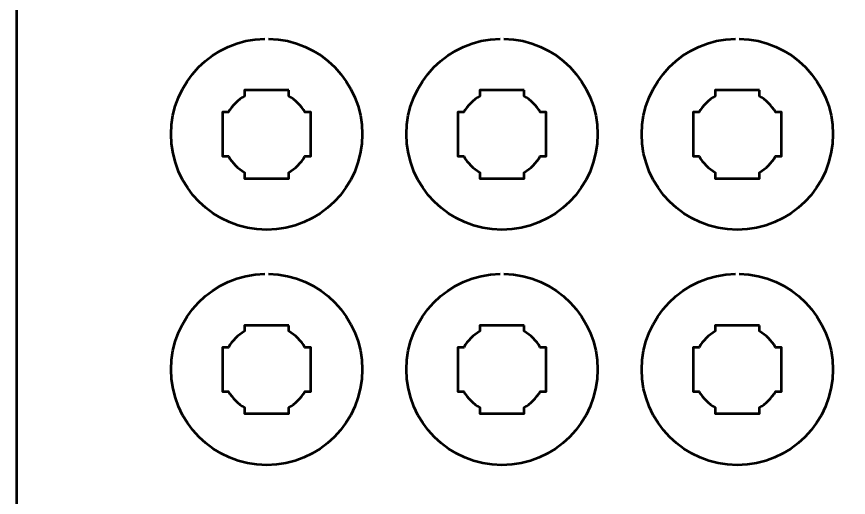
# Model space of a CAD drawing. Header units: centimetres. Extents: x -21 to 0, y -29.7 to 0.
# Drawn here: x -21 to -15.35, y -18.12 to -14.85 of the extents above; entities that cross this region are included whole.
import ezdxf

# ---------------------------------------------------------------- set-up
doc = ezdxf.new("R2010")
doc.units = ezdxf.units.CM
doc.header["$MEASUREMENT"] = 0
doc.layers.add('Layer 1', color=7, linetype='Continuous')

msp = doc.modelspace()

# ---------------------------------------------------------------- linework, layer by layer
at = {"layer": 'Layer 1', "color": 1, "lineweight": 53}
msp.add_open_spline([(-21.00003, -29.19995), (-21.00003, -29.19995), (-21.00003, -5.89992), (-21.00003, -5.89992), (-21.00003, -5.89992), (-21.00003, -5.81709), (-20.93286, -5.74992), (-20.85003, -5.74992), (-20.85003, -5.74992), (-20.7672, -5.74992), (-20.70003, -5.68275), (-20.70003, -5.59992), (-20.70003, -5.59992), (-20.70003, -5.51709), (-20.7672, -5.44992), (-20.85003, -5.44992), (-20.85003, -5.44992), (-20.93286, -5.44992), (-21.00003, -5.38275), (-21.00003, -5.29992), (-21.00003, -5.29992), (-21.00003, -5.21709), (-20.93286, -5.14992), (-20.85003, -5.14992), (-20.85003, -5.14992), (-20.7672, -5.14992), (-20.70003, -5.08275), (-20.70003, -4.99992), (-20.70003, -4.99992), (-20.70003, -4.91709), (-20.7672, -4.84992), (-20.85003, -4.84992), (-20.85003, -4.84992), (-20.93286, -4.84992), (-21.00003, -4.78275), (-21.00003, -4.69992), (-21.00003, -4.69992), (-21.00003, -4.61709), (-20.93286, -4.54992), (-20.85003, -4.54992), (-20.85003, -4.54992), (-20.7672, -4.54992), (-20.70003, -4.48275), (-20.70003, -4.39992), (-20.70003, -4.39992), (-20.70003, -4.31709), (-20.7672, -4.24992), (-20.85003, -4.24992), (-20.85003, -4.24992), (-20.93286, -4.24992), (-21.00003, -4.18275), (-21.00003, -4.09992), (-21.00003, -4.09992), (-21.00003, -4.01709), (-20.93286, -3.94992), (-20.85003, -3.94992), (-20.85003, -3.94992), (-20.7672, -3.94992), (-20.70003, -3.88275), (-20.70003, -3.79992), (-20.70003, -3.79992), (-20.70003, -3.71709), (-20.7672, -3.64992), (-20.85003, -3.64992), (-20.85003, -3.64992), (-20.93286, -3.64992), (-21.00003, -3.58275), (-21.00003, -3.49992), (-21.00003, -3.49992), (-21.00003, -3.41709), (-20.93286, -3.34992), (-20.85003, -3.34992), (-20.85003, -3.34992), (-20.7672, -3.34992), (-20.70003, -3.28275), (-20.70003, -3.19992), (-20.70003, -3.19992), (-20.70003, -3.11709), (-20.7672, -3.04992), (-20.85003, -3.04992), (-20.85003, -3.04992), (-20.93286, -3.04992), (-21.00003, -2.98275), (-21.00003, -2.89992), (-21.00003, -2.89992), (-21.00003, -2.81709), (-20.93286, -2.74992), (-20.85003, -2.74992), (-20.85003, -2.74992), (-20.7672, -2.74992), (-20.70003, -2.68275), (-20.70003, -2.59992), (-20.70003, -2.59992), (-20.70003, -2.51709), (-20.7672, -2.44992), (-20.85003, -2.44992), (-20.85003, -2.44992), (-20.93286, -2.44992), (-21.00003, -2.38275), (-21.00003, -2.29992), (-21.00003, -2.29992), (-21.00003, -2.21709), (-20.93286, -2.14992), (-20.85003, -2.14992), (-20.85003, -2.14992), (-20.7672, -2.14992), (-20.70003, -2.08275), (-20.70003, -1.99992), (-20.70003, -1.99992), (-20.70003, -1.91709), (-20.7672, -1.84992), (-20.85003, -1.84992), (-20.85003, -1.84992), (-20.93286, -1.84992), (-21.00003, -1.78275), (-21.00003, -1.69992), (-21.00003, -1.69992), (-21.00003, -1.61709), (-20.93286, -1.54992), (-20.85003, -1.54992), (-20.85003, -1.54992), (-20.7672, -1.54992), (-20.70003, -1.48275), (-20.70003, -1.39992), (-20.70003, -1.39992), (-20.70003, -1.31709), (-20.7672, -1.24992), (-20.85003, -1.24992), (-20.85003, -1.24992), (-20.93286, -1.24992), (-21.00003, -1.18275), (-21.00003, -1.09992), (-21.00003, -1.09992), (-21.00003, -1.09992), (-21.00003, -0.49992), (-21.00003, -0.49992), (-21.00003, -0.49992), (-21.00003, -0.22295), (-20.77694, 0.00004), (-20.49994, 0.00004), (-20.49994, 0.00004), (-20.49994, 0.00004), (-0.50008, 0.00004), (-0.50008, 0.00004), (-0.50008, 0.00004), (-0.22294, 0.00004), (0.00002, -0.22295), (0.00002, -0.49992), (0.00002, -0.49992), (0.00002, -0.49992), (0.00002, -29.19995), (0.00002, -29.19995), (0.00002, -29.19995), (0.00002, -29.47695), (-0.22294, -29.70004), (-0.50008, -29.70004), (-0.50008, -29.70004), (-0.50008, -29.70004), (-20.49994, -29.70004), (-20.49994, -29.70004), (-20.49994, -29.70004), (-20.77694, -29.70004), (-21.00003, -29.47695), (-21.00003, -29.19995)], degree=3, knots=[0, 0, 0, 0, 0.0243902, 0.0243902, 0.0243902, 0.0243902, 0.0487805, 0.0487805, 0.0487805, 0.0487805, 0.0731707, 0.0731707, 0.0731707, 0.0731707, 0.097561, 0.097561, 0.097561, 0.097561, 0.1219512, 0.1219512, 0.1219512, 0.1219512, 0.1463415, 0.1463415, 0.1463415, 0.1463415, 0.1707317, 0.1707317, 0.1707317, 0.1707317, 0.195122, 0.195122, 0.195122, 0.195122, 0.2195122, 0.2195122, 0.2195122, 0.2195122, 0.2439024, 0.2439024, 0.2439024, 0.2439024, 0.2682927, 0.2682927, 0.2682927, 0.2682927, 0.2926829, 0.2926829, 0.2926829, 0.2926829, 0.3170732, 0.3170732, 0.3170732, 0.3170732, 0.3414634, 0.3414634, 0.3414634, 0.3414634, 0.3658537, 0.3658537, 0.3658537, 0.3658537, 0.3902439, 0.3902439, 0.3902439, 0.3902439, 0.4146341, 0.4146341, 0.4146341, 0.4146341, 0.4390244, 0.4390244, 0.4390244, 0.4390244, 0.4634146, 0.4634146, 0.4634146, 0.4634146, 0.4878049, 0.4878049, 0.4878049, 0.4878049, 0.5121951, 0.5121951, 0.5121951, 0.5121951, 0.5365854, 0.5365854, 0.5365854, 0.5365854, 0.5609756, 0.5609756, 0.5609756, 0.5609756, 0.5853659, 0.5853659, 0.5853659, 0.5853659, 0.6097561, 0.6097561, 0.6097561, 0.6097561, 0.6341463, 0.6341463, 0.6341463, 0.6341463, 0.6585366, 0.6585366, 0.6585366, 0.6585366, 0.6829268, 0.6829268, 0.6829268, 0.6829268, 0.7073171, 0.7073171, 0.7073171, 0.7073171, 0.7317073, 0.7317073, 0.7317073, 0.7317073, 0.7560976, 0.7560976, 0.7560976, 0.7560976, 0.7804878, 0.7804878, 0.7804878, 0.7804878, 0.804878, 0.804878, 0.804878, 0.804878, 0.8292683, 0.8292683, 0.8292683, 0.8292683, 0.8536585, 0.8536585, 0.8536585, 0.8536585, 0.8780488, 0.8780488, 0.8780488, 0.8780488, 0.902439, 0.902439, 0.902439, 0.902439, 0.9268293, 0.9268293, 0.9268293, 0.9268293, 0.9512195, 0.9512195, 0.9512195, 0.9512195, 0.9756098, 0.9756098, 0.9756098, 0.9756098, 1, 1, 1, 1], dxfattribs=at)
at = {"layer": 'Layer 1', "lineweight": 53}
for points, knots in [([(-19.28748, -15.00009), (-18.93411, -15.00677), (-18.65001, -15.29519), (-18.65001, -15.64993), (-18.65001, -15.64993), (-18.65001, -16.00912), (-18.94084, -16.29995), (-19.30001, -16.29995), (-19.30001, -16.29995), (-19.65894, -16.29995), (-19.95001, -16.00912), (-19.95001, -15.64993), (-19.95001, -15.64993), (-19.95001, -15.29517), (-19.66565, -15.00674), (-19.31248, -15.00009)], [0, 0, 0, 0, 0.25, 0.25, 0.25, 0.25, 0.5, 0.5, 0.5, 0.5, 0.75, 0.75, 0.75, 0.75, 1, 1, 1, 1]), ([(-17.68748, -15.00009), (-17.33411, -15.00677), (-17.05001, -15.29519), (-17.05001, -15.64993), (-17.05001, -15.64993), (-17.05001, -16.00912), (-17.34084, -16.29995), (-17.70001, -16.29995), (-17.70001, -16.29995), (-18.05894, -16.29995), (-18.35001, -16.00912), (-18.35001, -15.64993), (-18.35001, -15.64993), (-18.35001, -15.29517), (-18.06565, -15.00674), (-17.71248, -15.00009)], [0, 0, 0, 0, 0.25, 0.25, 0.25, 0.25, 0.5, 0.5, 0.5, 0.5, 0.75, 0.75, 0.75, 0.75, 1, 1, 1, 1]), ([(-16.08748, -15.00009), (-15.73411, -15.00677), (-15.45001, -15.29519), (-15.45001, -15.64993), (-15.45001, -15.64993), (-15.45001, -16.00912), (-15.74084, -16.29995), (-16.10001, -16.29995), (-16.10001, -16.29995), (-16.45894, -16.29995), (-16.75001, -16.00912), (-16.75001, -15.64993), (-16.75001, -15.64993), (-16.75001, -15.29517), (-16.46565, -15.00674), (-16.11248, -15.00009)], [0, 0, 0, 0, 0.25, 0.25, 0.25, 0.25, 0.5, 0.5, 0.5, 0.5, 0.75, 0.75, 0.75, 0.75, 1, 1, 1, 1]), ([(-19.14998, -15.35), (-19.14998, -15.35), (-19.14998, -15.39008), (-19.14998, -15.39008), (-19.14998, -15.39008), (-19.10442, -15.41644), (-19.06644, -15.45443), (-19.0401, -15.5), (-19.0401, -15.5), (-19.0401, -15.5), (-18.99999, -15.5), (-18.99999, -15.5), (-18.99999, -15.5), (-18.99999, -15.5), (-18.99999, -15.80001), (-18.99999, -15.80001), (-18.99999, -15.80001), (-18.99999, -15.80001), (-19.04016, -15.80001), (-19.04016, -15.80001), (-19.04016, -15.80001), (-19.0665, -15.84554), (-19.10445, -15.88348), (-19.14998, -15.90981), (-19.14998, -15.90981), (-19.14998, -15.90981), (-19.14998, -15.95), (-19.14998, -15.95), (-19.14998, -15.95), (-19.14998, -15.95), (-19.44999, -15.95), (-19.44999, -15.95), (-19.44999, -15.95), (-19.44999, -15.95), (-19.44999, -15.90982), (-19.44999, -15.90982), (-19.44999, -15.90982), (-19.49553, -15.88349), (-19.53349, -15.84554), (-19.55984, -15.80001), (-19.55984, -15.80001), (-19.55984, -15.80001), (-19.59999, -15.80001), (-19.59999, -15.80001), (-19.59999, -15.80001), (-19.59999, -15.80001), (-19.59999, -15.65148), (-19.59999, -15.65148), (-19.59999, -15.65148), (-19.59999, -15.65148), (-19.60001, -15.64993), (-19.60001, -15.64993), (-19.60001, -15.64993), (-19.60001, -15.64993), (-19.59999, -15.64838), (-19.59999, -15.64838), (-19.59999, -15.64838), (-19.59999, -15.64838), (-19.59999, -15.5), (-19.59999, -15.5), (-19.59999, -15.5), (-19.59999, -15.5), (-19.5599, -15.5), (-19.5599, -15.5), (-19.5599, -15.5), (-19.53355, -15.45443), (-19.49555, -15.41643), (-19.44999, -15.39007), (-19.44999, -15.39007), (-19.44999, -15.39007), (-19.44999, -15.35), (-19.44999, -15.35), (-19.44999, -15.35), (-19.44999, -15.35), (-19.14998, -15.35), (-19.14998, -15.35)], [0, 0, 0, 0, 0.0526316, 0.0526316, 0.0526316, 0.0526316, 0.1052632, 0.1052632, 0.1052632, 0.1052632, 0.1578947, 0.1578947, 0.1578947, 0.1578947, 0.2105263, 0.2105263, 0.2105263, 0.2105263, 0.2631579, 0.2631579, 0.2631579, 0.2631579, 0.3157895, 0.3157895, 0.3157895, 0.3157895, 0.3684211, 0.3684211, 0.3684211, 0.3684211, 0.4210526, 0.4210526, 0.4210526, 0.4210526, 0.4736842, 0.4736842, 0.4736842, 0.4736842, 0.5263158, 0.5263158, 0.5263158, 0.5263158, 0.5789474, 0.5789474, 0.5789474, 0.5789474, 0.6315789, 0.6315789, 0.6315789, 0.6315789, 0.6842105, 0.6842105, 0.6842105, 0.6842105, 0.7368421, 0.7368421, 0.7368421, 0.7368421, 0.7894737, 0.7894737, 0.7894737, 0.7894737, 0.8421053, 0.8421053, 0.8421053, 0.8421053, 0.8947368, 0.8947368, 0.8947368, 0.8947368, 0.9473684, 0.9473684, 0.9473684, 0.9473684, 1, 1, 1, 1]), ([(-17.54998, -15.35), (-17.54998, -15.35), (-17.54998, -15.39008), (-17.54998, -15.39008), (-17.54998, -15.39008), (-17.50442, -15.41644), (-17.46644, -15.45443), (-17.4401, -15.5), (-17.4401, -15.5), (-17.4401, -15.5), (-17.39999, -15.5), (-17.39999, -15.5), (-17.39999, -15.5), (-17.39999, -15.5), (-17.39999, -15.80001), (-17.39999, -15.80001), (-17.39999, -15.80001), (-17.39999, -15.80001), (-17.44016, -15.80001), (-17.44016, -15.80001), (-17.44016, -15.80001), (-17.4665, -15.84554), (-17.50445, -15.88348), (-17.54998, -15.90981), (-17.54998, -15.90981), (-17.54998, -15.90981), (-17.54998, -15.95), (-17.54998, -15.95), (-17.54998, -15.95), (-17.54998, -15.95), (-17.84999, -15.95), (-17.84999, -15.95), (-17.84999, -15.95), (-17.84999, -15.95), (-17.84999, -15.90982), (-17.84999, -15.90982), (-17.84999, -15.90982), (-17.89553, -15.88349), (-17.93349, -15.84554), (-17.95984, -15.80001), (-17.95984, -15.80001), (-17.95984, -15.80001), (-17.99999, -15.80001), (-17.99999, -15.80001), (-17.99999, -15.80001), (-17.99999, -15.80001), (-17.99999, -15.65148), (-17.99999, -15.65148), (-17.99999, -15.65148), (-17.99999, -15.65148), (-18.00001, -15.64993), (-18.00001, -15.64993), (-18.00001, -15.64993), (-18.00001, -15.64993), (-17.99999, -15.64838), (-17.99999, -15.64838), (-17.99999, -15.64838), (-17.99999, -15.64838), (-17.99999, -15.5), (-17.99999, -15.5), (-17.99999, -15.5), (-17.99999, -15.5), (-17.9599, -15.5), (-17.9599, -15.5), (-17.9599, -15.5), (-17.93355, -15.45443), (-17.89555, -15.41643), (-17.84999, -15.39007), (-17.84999, -15.39007), (-17.84999, -15.39007), (-17.84999, -15.35), (-17.84999, -15.35), (-17.84999, -15.35), (-17.84999, -15.35), (-17.54998, -15.35), (-17.54998, -15.35)], [0, 0, 0, 0, 0.0526316, 0.0526316, 0.0526316, 0.0526316, 0.1052632, 0.1052632, 0.1052632, 0.1052632, 0.1578947, 0.1578947, 0.1578947, 0.1578947, 0.2105263, 0.2105263, 0.2105263, 0.2105263, 0.2631579, 0.2631579, 0.2631579, 0.2631579, 0.3157895, 0.3157895, 0.3157895, 0.3157895, 0.3684211, 0.3684211, 0.3684211, 0.3684211, 0.4210526, 0.4210526, 0.4210526, 0.4210526, 0.4736842, 0.4736842, 0.4736842, 0.4736842, 0.5263158, 0.5263158, 0.5263158, 0.5263158, 0.5789474, 0.5789474, 0.5789474, 0.5789474, 0.6315789, 0.6315789, 0.6315789, 0.6315789, 0.6842105, 0.6842105, 0.6842105, 0.6842105, 0.7368421, 0.7368421, 0.7368421, 0.7368421, 0.7894737, 0.7894737, 0.7894737, 0.7894737, 0.8421053, 0.8421053, 0.8421053, 0.8421053, 0.8947368, 0.8947368, 0.8947368, 0.8947368, 0.9473684, 0.9473684, 0.9473684, 0.9473684, 1, 1, 1, 1]), ([(-15.94998, -15.35), (-15.94998, -15.35), (-15.94998, -15.39008), (-15.94998, -15.39008), (-15.94998, -15.39008), (-15.90442, -15.41644), (-15.86644, -15.45443), (-15.8401, -15.5), (-15.8401, -15.5), (-15.8401, -15.5), (-15.79999, -15.5), (-15.79999, -15.5), (-15.79999, -15.5), (-15.79999, -15.5), (-15.79999, -15.80001), (-15.79999, -15.80001), (-15.79999, -15.80001), (-15.79999, -15.80001), (-15.84016, -15.80001), (-15.84016, -15.80001), (-15.84016, -15.80001), (-15.8665, -15.84554), (-15.90445, -15.88348), (-15.94998, -15.90981), (-15.94998, -15.90981), (-15.94998, -15.90981), (-15.94998, -15.95), (-15.94998, -15.95), (-15.94998, -15.95), (-15.94998, -15.95), (-16.24999, -15.95), (-16.24999, -15.95), (-16.24999, -15.95), (-16.24999, -15.95), (-16.24999, -15.90982), (-16.24999, -15.90982), (-16.24999, -15.90982), (-16.29553, -15.88349), (-16.33349, -15.84554), (-16.35984, -15.80001), (-16.35984, -15.80001), (-16.35984, -15.80001), (-16.39999, -15.80001), (-16.39999, -15.80001), (-16.39999, -15.80001), (-16.39999, -15.80001), (-16.39999, -15.65148), (-16.39999, -15.65148), (-16.39999, -15.65148), (-16.39999, -15.65148), (-16.40001, -15.64993), (-16.40001, -15.64993), (-16.40001, -15.64993), (-16.40001, -15.64993), (-16.39999, -15.64838), (-16.39999, -15.64838), (-16.39999, -15.64838), (-16.39999, -15.64838), (-16.39999, -15.5), (-16.39999, -15.5), (-16.39999, -15.5), (-16.39999, -15.5), (-16.3599, -15.5), (-16.3599, -15.5), (-16.3599, -15.5), (-16.33355, -15.45443), (-16.29555, -15.41643), (-16.24999, -15.39007), (-16.24999, -15.39007), (-16.24999, -15.39007), (-16.24999, -15.35), (-16.24999, -15.35), (-16.24999, -15.35), (-16.24999, -15.35), (-15.94998, -15.35), (-15.94998, -15.35)], [0, 0, 0, 0, 0.0526316, 0.0526316, 0.0526316, 0.0526316, 0.1052632, 0.1052632, 0.1052632, 0.1052632, 0.1578947, 0.1578947, 0.1578947, 0.1578947, 0.2105263, 0.2105263, 0.2105263, 0.2105263, 0.2631579, 0.2631579, 0.2631579, 0.2631579, 0.3157895, 0.3157895, 0.3157895, 0.3157895, 0.3684211, 0.3684211, 0.3684211, 0.3684211, 0.4210526, 0.4210526, 0.4210526, 0.4210526, 0.4736842, 0.4736842, 0.4736842, 0.4736842, 0.5263158, 0.5263158, 0.5263158, 0.5263158, 0.5789474, 0.5789474, 0.5789474, 0.5789474, 0.6315789, 0.6315789, 0.6315789, 0.6315789, 0.6842105, 0.6842105, 0.6842105, 0.6842105, 0.7368421, 0.7368421, 0.7368421, 0.7368421, 0.7894737, 0.7894737, 0.7894737, 0.7894737, 0.8421053, 0.8421053, 0.8421053, 0.8421053, 0.8947368, 0.8947368, 0.8947368, 0.8947368, 0.9473684, 0.9473684, 0.9473684, 0.9473684, 1, 1, 1, 1]), ([(-19.28748, -16.60009), (-18.93411, -16.60677), (-18.65001, -16.89519), (-18.65001, -17.24993), (-18.65001, -17.24993), (-18.65001, -17.60912), (-18.94084, -17.89995), (-19.30001, -17.89995), (-19.30001, -17.89995), (-19.65894, -17.89995), (-19.95001, -17.60912), (-19.95001, -17.24993), (-19.95001, -17.24993), (-19.95001, -16.89517), (-19.66565, -16.60674), (-19.31248, -16.60009)], [0, 0, 0, 0, 0.25, 0.25, 0.25, 0.25, 0.5, 0.5, 0.5, 0.5, 0.75, 0.75, 0.75, 0.75, 1, 1, 1, 1]), ([(-17.68748, -16.60009), (-17.33411, -16.60677), (-17.05001, -16.89519), (-17.05001, -17.24993), (-17.05001, -17.24993), (-17.05001, -17.60912), (-17.34084, -17.89995), (-17.70001, -17.89995), (-17.70001, -17.89995), (-18.05894, -17.89995), (-18.35001, -17.60912), (-18.35001, -17.24993), (-18.35001, -17.24993), (-18.35001, -16.89517), (-18.06565, -16.60674), (-17.71248, -16.60009)], [0, 0, 0, 0, 0.25, 0.25, 0.25, 0.25, 0.5, 0.5, 0.5, 0.5, 0.75, 0.75, 0.75, 0.75, 1, 1, 1, 1]), ([(-16.08748, -16.60009), (-15.73411, -16.60677), (-15.45001, -16.89519), (-15.45001, -17.24993), (-15.45001, -17.24993), (-15.45001, -17.60912), (-15.74084, -17.89995), (-16.10001, -17.89995), (-16.10001, -17.89995), (-16.45894, -17.89995), (-16.75001, -17.60912), (-16.75001, -17.24993), (-16.75001, -17.24993), (-16.75001, -16.89517), (-16.46565, -16.60674), (-16.11248, -16.60009)], [0, 0, 0, 0, 0.25, 0.25, 0.25, 0.25, 0.5, 0.5, 0.5, 0.5, 0.75, 0.75, 0.75, 0.75, 1, 1, 1, 1]), ([(-19.14998, -16.95), (-19.14998, -16.95), (-19.14998, -16.99008), (-19.14998, -16.99008), (-19.14998, -16.99008), (-19.10442, -17.01644), (-19.06644, -17.05443), (-19.0401, -17.1), (-19.0401, -17.1), (-19.0401, -17.1), (-18.99999, -17.1), (-18.99999, -17.1), (-18.99999, -17.1), (-18.99999, -17.1), (-18.99999, -17.40001), (-18.99999, -17.40001), (-18.99999, -17.40001), (-18.99999, -17.40001), (-19.04016, -17.40001), (-19.04016, -17.40001), (-19.04016, -17.40001), (-19.0665, -17.44554), (-19.10445, -17.48348), (-19.14998, -17.50981), (-19.14998, -17.50981), (-19.14998, -17.50981), (-19.14998, -17.55), (-19.14998, -17.55), (-19.14998, -17.55), (-19.14998, -17.55), (-19.44999, -17.55), (-19.44999, -17.55), (-19.44999, -17.55), (-19.44999, -17.55), (-19.44999, -17.50982), (-19.44999, -17.50982), (-19.44999, -17.50982), (-19.49553, -17.48349), (-19.53349, -17.44554), (-19.55984, -17.40001), (-19.55984, -17.40001), (-19.55984, -17.40001), (-19.59999, -17.40001), (-19.59999, -17.40001), (-19.59999, -17.40001), (-19.59999, -17.40001), (-19.59999, -17.25148), (-19.59999, -17.25148), (-19.59999, -17.25148), (-19.59999, -17.25148), (-19.60001, -17.24993), (-19.60001, -17.24993), (-19.60001, -17.24993), (-19.60001, -17.24993), (-19.59999, -17.24838), (-19.59999, -17.24838), (-19.59999, -17.24838), (-19.59999, -17.24838), (-19.59999, -17.1), (-19.59999, -17.1), (-19.59999, -17.1), (-19.59999, -17.1), (-19.5599, -17.1), (-19.5599, -17.1), (-19.5599, -17.1), (-19.53355, -17.05443), (-19.49555, -17.01643), (-19.44999, -16.99007), (-19.44999, -16.99007), (-19.44999, -16.99007), (-19.44999, -16.95), (-19.44999, -16.95), (-19.44999, -16.95), (-19.44999, -16.95), (-19.14998, -16.95), (-19.14998, -16.95)], [0, 0, 0, 0, 0.0526316, 0.0526316, 0.0526316, 0.0526316, 0.1052632, 0.1052632, 0.1052632, 0.1052632, 0.1578947, 0.1578947, 0.1578947, 0.1578947, 0.2105263, 0.2105263, 0.2105263, 0.2105263, 0.2631579, 0.2631579, 0.2631579, 0.2631579, 0.3157895, 0.3157895, 0.3157895, 0.3157895, 0.3684211, 0.3684211, 0.3684211, 0.3684211, 0.4210526, 0.4210526, 0.4210526, 0.4210526, 0.4736842, 0.4736842, 0.4736842, 0.4736842, 0.5263158, 0.5263158, 0.5263158, 0.5263158, 0.5789474, 0.5789474, 0.5789474, 0.5789474, 0.6315789, 0.6315789, 0.6315789, 0.6315789, 0.6842105, 0.6842105, 0.6842105, 0.6842105, 0.7368421, 0.7368421, 0.7368421, 0.7368421, 0.7894737, 0.7894737, 0.7894737, 0.7894737, 0.8421053, 0.8421053, 0.8421053, 0.8421053, 0.8947368, 0.8947368, 0.8947368, 0.8947368, 0.9473684, 0.9473684, 0.9473684, 0.9473684, 1, 1, 1, 1]), ([(-17.54998, -16.95), (-17.54998, -16.95), (-17.54998, -16.99008), (-17.54998, -16.99008), (-17.54998, -16.99008), (-17.50442, -17.01644), (-17.46644, -17.05443), (-17.4401, -17.1), (-17.4401, -17.1), (-17.4401, -17.1), (-17.39999, -17.1), (-17.39999, -17.1), (-17.39999, -17.1), (-17.39999, -17.1), (-17.39999, -17.40001), (-17.39999, -17.40001), (-17.39999, -17.40001), (-17.39999, -17.40001), (-17.44016, -17.40001), (-17.44016, -17.40001), (-17.44016, -17.40001), (-17.4665, -17.44554), (-17.50445, -17.48348), (-17.54998, -17.50981), (-17.54998, -17.50981), (-17.54998, -17.50981), (-17.54998, -17.55), (-17.54998, -17.55), (-17.54998, -17.55), (-17.54998, -17.55), (-17.84999, -17.55), (-17.84999, -17.55), (-17.84999, -17.55), (-17.84999, -17.55), (-17.84999, -17.50982), (-17.84999, -17.50982), (-17.84999, -17.50982), (-17.89553, -17.48349), (-17.93349, -17.44554), (-17.95984, -17.40001), (-17.95984, -17.40001), (-17.95984, -17.40001), (-17.99999, -17.40001), (-17.99999, -17.40001), (-17.99999, -17.40001), (-17.99999, -17.40001), (-17.99999, -17.25148), (-17.99999, -17.25148), (-17.99999, -17.25148), (-17.99999, -17.25148), (-18.00001, -17.24993), (-18.00001, -17.24993), (-18.00001, -17.24993), (-18.00001, -17.24993), (-17.99999, -17.24838), (-17.99999, -17.24838), (-17.99999, -17.24838), (-17.99999, -17.24838), (-17.99999, -17.1), (-17.99999, -17.1), (-17.99999, -17.1), (-17.99999, -17.1), (-17.9599, -17.1), (-17.9599, -17.1), (-17.9599, -17.1), (-17.93355, -17.05443), (-17.89555, -17.01643), (-17.84999, -16.99007), (-17.84999, -16.99007), (-17.84999, -16.99007), (-17.84999, -16.95), (-17.84999, -16.95), (-17.84999, -16.95), (-17.84999, -16.95), (-17.54998, -16.95), (-17.54998, -16.95)], [0, 0, 0, 0, 0.0526316, 0.0526316, 0.0526316, 0.0526316, 0.1052632, 0.1052632, 0.1052632, 0.1052632, 0.1578947, 0.1578947, 0.1578947, 0.1578947, 0.2105263, 0.2105263, 0.2105263, 0.2105263, 0.2631579, 0.2631579, 0.2631579, 0.2631579, 0.3157895, 0.3157895, 0.3157895, 0.3157895, 0.3684211, 0.3684211, 0.3684211, 0.3684211, 0.4210526, 0.4210526, 0.4210526, 0.4210526, 0.4736842, 0.4736842, 0.4736842, 0.4736842, 0.5263158, 0.5263158, 0.5263158, 0.5263158, 0.5789474, 0.5789474, 0.5789474, 0.5789474, 0.6315789, 0.6315789, 0.6315789, 0.6315789, 0.6842105, 0.6842105, 0.6842105, 0.6842105, 0.7368421, 0.7368421, 0.7368421, 0.7368421, 0.7894737, 0.7894737, 0.7894737, 0.7894737, 0.8421053, 0.8421053, 0.8421053, 0.8421053, 0.8947368, 0.8947368, 0.8947368, 0.8947368, 0.9473684, 0.9473684, 0.9473684, 0.9473684, 1, 1, 1, 1]), ([(-15.94998, -16.95), (-15.94998, -16.95), (-15.94998, -16.99008), (-15.94998, -16.99008), (-15.94998, -16.99008), (-15.90442, -17.01644), (-15.86644, -17.05443), (-15.8401, -17.1), (-15.8401, -17.1), (-15.8401, -17.1), (-15.79999, -17.1), (-15.79999, -17.1), (-15.79999, -17.1), (-15.79999, -17.1), (-15.79999, -17.40001), (-15.79999, -17.40001), (-15.79999, -17.40001), (-15.79999, -17.40001), (-15.84016, -17.40001), (-15.84016, -17.40001), (-15.84016, -17.40001), (-15.8665, -17.44554), (-15.90445, -17.48348), (-15.94998, -17.50981), (-15.94998, -17.50981), (-15.94998, -17.50981), (-15.94998, -17.55), (-15.94998, -17.55), (-15.94998, -17.55), (-15.94998, -17.55), (-16.24999, -17.55), (-16.24999, -17.55), (-16.24999, -17.55), (-16.24999, -17.55), (-16.24999, -17.50982), (-16.24999, -17.50982), (-16.24999, -17.50982), (-16.29553, -17.48349), (-16.33349, -17.44554), (-16.35984, -17.40001), (-16.35984, -17.40001), (-16.35984, -17.40001), (-16.39999, -17.40001), (-16.39999, -17.40001), (-16.39999, -17.40001), (-16.39999, -17.40001), (-16.39999, -17.25148), (-16.39999, -17.25148), (-16.39999, -17.25148), (-16.39999, -17.25148), (-16.40001, -17.24993), (-16.40001, -17.24993), (-16.40001, -17.24993), (-16.40001, -17.24993), (-16.39999, -17.24838), (-16.39999, -17.24838), (-16.39999, -17.24838), (-16.39999, -17.24838), (-16.39999, -17.1), (-16.39999, -17.1), (-16.39999, -17.1), (-16.39999, -17.1), (-16.3599, -17.1), (-16.3599, -17.1), (-16.3599, -17.1), (-16.33355, -17.05443), (-16.29555, -17.01643), (-16.24999, -16.99007), (-16.24999, -16.99007), (-16.24999, -16.99007), (-16.24999, -16.95), (-16.24999, -16.95), (-16.24999, -16.95), (-16.24999, -16.95), (-15.94998, -16.95), (-15.94998, -16.95)], [0, 0, 0, 0, 0.0526316, 0.0526316, 0.0526316, 0.0526316, 0.1052632, 0.1052632, 0.1052632, 0.1052632, 0.1578947, 0.1578947, 0.1578947, 0.1578947, 0.2105263, 0.2105263, 0.2105263, 0.2105263, 0.2631579, 0.2631579, 0.2631579, 0.2631579, 0.3157895, 0.3157895, 0.3157895, 0.3157895, 0.3684211, 0.3684211, 0.3684211, 0.3684211, 0.4210526, 0.4210526, 0.4210526, 0.4210526, 0.4736842, 0.4736842, 0.4736842, 0.4736842, 0.5263158, 0.5263158, 0.5263158, 0.5263158, 0.5789474, 0.5789474, 0.5789474, 0.5789474, 0.6315789, 0.6315789, 0.6315789, 0.6315789, 0.6842105, 0.6842105, 0.6842105, 0.6842105, 0.7368421, 0.7368421, 0.7368421, 0.7368421, 0.7894737, 0.7894737, 0.7894737, 0.7894737, 0.8421053, 0.8421053, 0.8421053, 0.8421053, 0.8947368, 0.8947368, 0.8947368, 0.8947368, 0.9473684, 0.9473684, 0.9473684, 0.9473684, 1, 1, 1, 1])]:
    msp.add_open_spline(points, degree=3, knots=knots, dxfattribs=at)

doc.saveas('drawing.dxf')
